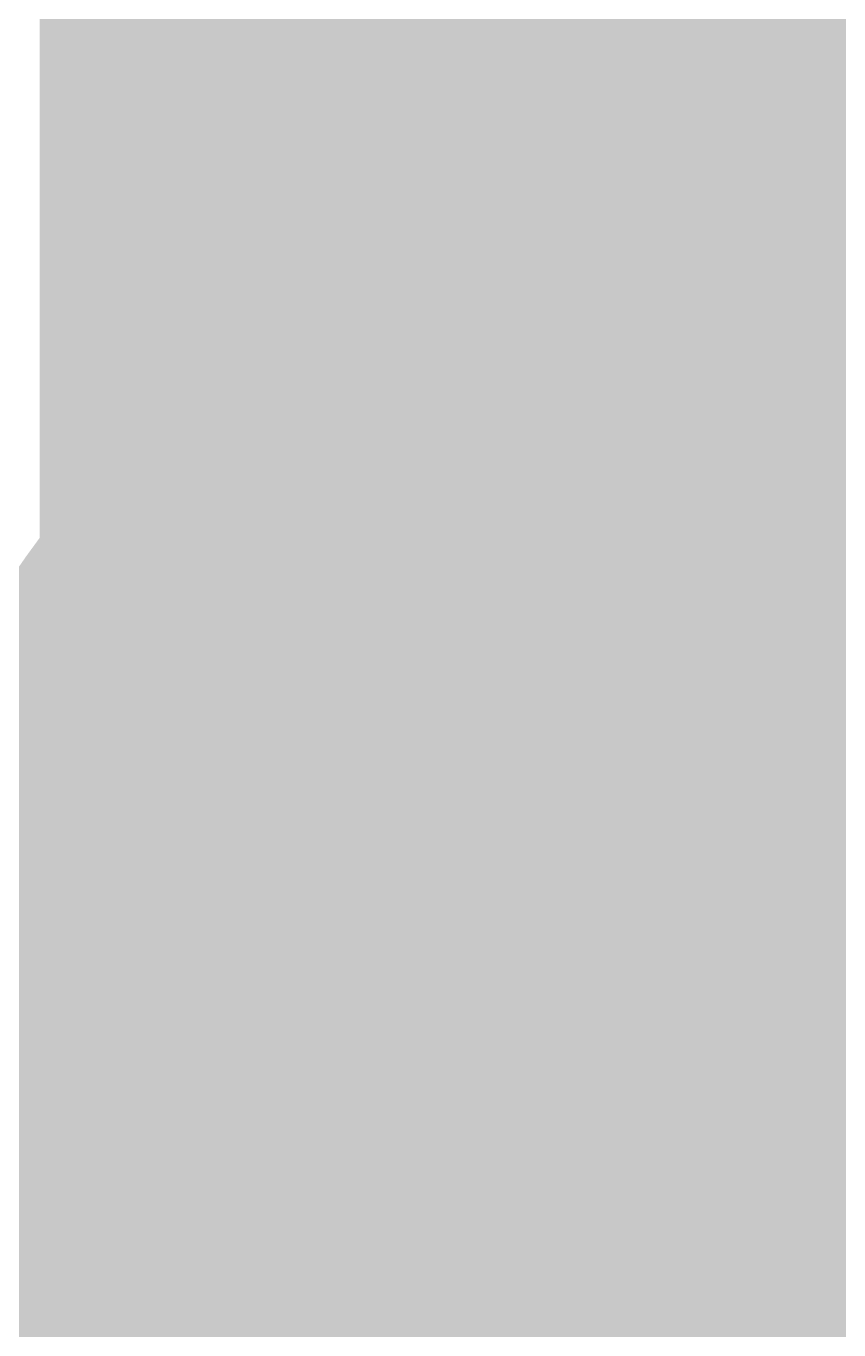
# Model space of a CAD drawing. Header units: inches. Extents: x 22 to 371, y 55 to 284.
# Drawn here: x 58.3077 to 58.5878, y 161.7131 to 162.1626 of the extents above; entities that cross this region are included whole.
import ezdxf

# ---------------------------------------------------------------- set-up
doc = ezdxf.new("R2010")
doc.units = ezdxf.units.IN
for name, color, linetype in [('Bottom Layer', 5, 'Continuous'), ('Bottom Solder', 6, 'Continuous'), ('Drill Drawing', 1, 'Continuous'), ('Layer 1', 16, 'Continuous'), ('Layer 2', 76, 'Continuous'), ('Top Layer', 1, 'Continuous'), ('Top Solder', 216, 'Continuous'), ('Via Holes', 16, 'Continuous')]:
    doc.layers.add(name, color=color, linetype=linetype)

msp = doc.modelspace()

# ---------------------------------------------------------------- hatches: boundary and pattern name
at = {"layer": 'Bottom Layer'}
h = msp.add_hatch(color=5, dxfattribs=at)
edge = h.paths.add_edge_path()
edge.add_arc((58.63514, 161.74722), 0.3, 0, 360)
at = {"layer": 'Bottom Solder'}
h = msp.add_hatch(color=6, dxfattribs=at)
edge = h.paths.add_edge_path()
edge.add_arc((58.63514, 161.74722), 0.4016, 0, 360)
at = {"layer": 'Layer 1'}
h = msp.add_hatch(color=16, dxfattribs=at)
edge = h.paths.add_edge_path()
edge.add_arc((58.63514, 161.74722), 0.3, 0, 360)
at = {"layer": 'Layer 2'}
h = msp.add_hatch(color=76, dxfattribs=at)
edge = h.paths.add_edge_path()
edge.add_arc((58.63514, 161.74722), 0.3, 0, 360)
at = {"layer": 'Top Layer'}
msp.add_hatch(color=1, dxfattribs=at).paths.add_polyline_path([(60.07547, 162.3187), (59.98134, 162.3187), (59.98134, 161.1757), (60.94654, 161.1757), (60.94654, 161.35873), (62.43266, 161.35873), (62.43266, 161.17572), (63.12561, 161.17572), (63.22775, 160.97252), (63.18483, 160.91479), (59.34634, 160.91479), (59.34634, 161.03308), (58.3124, 161.03308), (58.3124, 162.784), (58.52793, 162.784), (58.52793, 162.78399), (58.58994, 162.78399), (58.58994, 162.784), (59.79793, 162.784), (59.79793, 162.78399), (59.85994, 162.78399), (59.85994, 162.784), (60.07547, 162.784)])
h = msp.add_hatch(color=1, dxfattribs=at)
edge = h.paths.add_edge_path()
edge.add_arc((58.63514, 161.74722), 0.3, 0, 360)
at = {"layer": 'Top Solder'}
h = msp.add_hatch(color=216, dxfattribs=at)
edge = h.paths.add_edge_path()
edge.add_arc((58.63514, 161.74722), 0.4016, 0, 360)
at = {"layer": 'Via Holes'}
h = msp.add_hatch(color=7, dxfattribs=at)
edge = h.paths.add_edge_path()
edge.add_arc((58.63514, 161.74722), 0.15, 0, 360)

# ---------------------------------------------------------------- linework, layer by layer
at = {"layer": 'Drill Drawing'}
for points in [[(58.38114, 162.00122, 0.0508, 0.0508, 0), (58.63514, 161.87422, 0.0508, 0.0508, 0)], [(58.38114, 162.00122, 0.0508, 0.0508, 0), (58.50814, 161.74722, 0.0508, 0.0508, 0)], [(58.38114, 161.49322, 0.0508, 0.0508, 0), (58.50814, 161.74722, 0.0508, 0.0508, 0)]]:
    msp.add_lwpolyline(points, format="xyseb", dxfattribs=at)
for points in [[(58.36844, 162.00122, 0.0254, 0.0254, 1), (58.39384, 162.00122, 0.0254, 0.0254, 1)], [(58.36844, 162.00122, 0.0254, 0.0254, 1), (58.39384, 162.00122, 0.0254, 0.0254, 1)], [(58.49544, 161.74722, 0.0254, 0.0254, 1), (58.52084, 161.74722, 0.0254, 0.0254, 1)], [(58.49544, 161.74722, 0.0254, 0.0254, 1), (58.52084, 161.74722, 0.0254, 0.0254, 1)]]:
    msp.add_lwpolyline(points, format="xyseb", close=True, dxfattribs=at)

doc.saveas('drawing.dxf')
